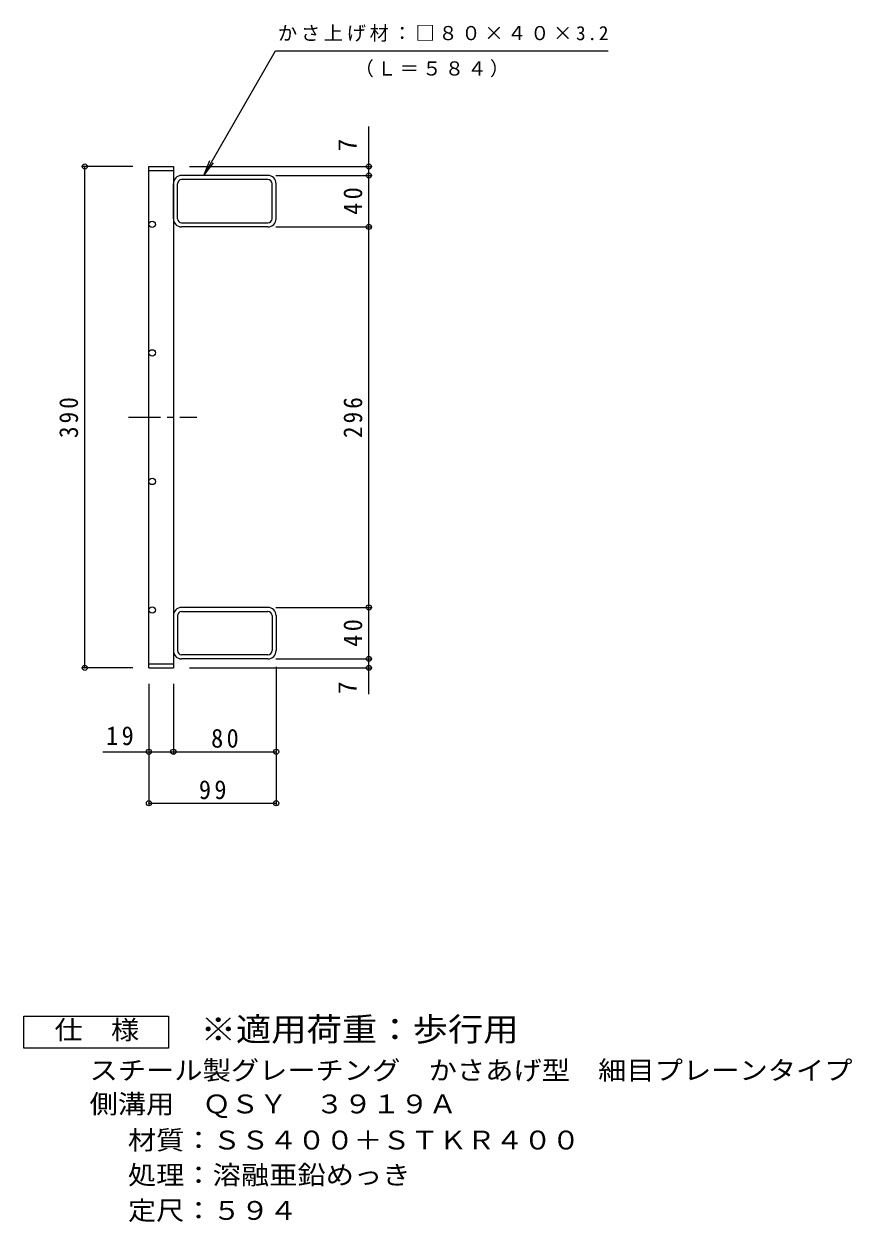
# Model space of a CAD drawing. Units: millimetres, scale not verified. Extents: x -670 to 892, y -682 to 497.
# Drawn here: x 247 to 892, y -501 to 431 of the extents above; entities that cross this region are included whole.
import ezdxf
from ezdxf.enums import TextEntityAlignment as Align

# ---------------------------------------------------------------- set-up
doc = ezdxf.new("R2010")
doc.units = ezdxf.units.MM
doc.header["$LTSCALE"] = 5
doc.header["$PDMODE"] = 32
doc.header["$PDSIZE"] = 4
doc.linetypes.add('CHAIN1', pattern=[8, 5, -1, 1, -1])
for name, color, linetype, lineweight in [('A-1_ピット', 2, 'Continuous', 9), ('A-2_蓋', 3, 'Continuous', 9), ('A-4_寸法', 7, 'Continuous', 9), ('F-4_F-4ﾚｲﾔ', 2, 'Continuous', 9)]:
    doc.layers.add(name, color=color, linetype=linetype, lineweight=lineweight)
doc.layers.add('F-5_F-5ﾚｲﾔ', color=2, linetype='Continuous')
doc.styles.add('ＭＳ ゴシック', font='')
doc.styles.get('ＭＳ ゴシック').set_extended_font_data('MS Gothic')

msp = doc.modelspace()

# ---------------------------------------------------------------- linework, layer by layer
at = {"layer": 'A-1_ピット'}
for p, q in [((437.195, 313.373), (369.995, 313.373)), ((437.195, 310.173), (369.995, 310.173)), ((363.595, 279.773), (363.595, 306.973)), ((366.795, 279.773), (366.795, 306.972)), ((440.395, 279.773), (440.395, 306.972)), ((443.595, 279.773), (443.595, 306.973)), ((369.995, 276.573), (437.195, 276.573)), ((437.195, 273.373), (369.995, 273.373)), ((437.195, -22.627), (369.995, -22.627)), ((369.995, -25.827), (437.195, -25.827)), ((363.595, -29.027), (363.595, -56.227)), ((366.795, -29.027), (366.795, -56.227)), ((440.395, -29.027), (440.395, -56.227)), ((443.595, -29.027), (443.595, -56.227)), ((437.195, -59.427), (369.995, -59.427)), ((437.195, -62.627), (369.995, -62.627))]:
    msp.add_line(p, q, dxfattribs=at)
for centre, radius, start, end in [((369.995, 306.973), 6.4, 90, 180), ((369.995, 306.972), 3.2, 90, 180), ((437.195, 306.973), 6.4, 0, 90), ((437.195, 306.972), 3.2, 0, 90), ((369.995, 279.773), 6.4, 180, 270), ((369.995, 279.773), 3.2, 180, 270), ((437.195, 279.773), 6.4, 270, 0), ((437.195, 279.773), 3.2, 270, 0), ((369.995, -29.027), 6.4, 90, 180), ((369.995, -29.027), 3.2, 90, 180), ((437.195, -29.027), 6.4, 0, 90), ((437.195, -29.027), 3.2, 0, 90), ((369.995, -56.227), 6.4, 180, 270), ((369.995, -56.227), 3.2, 180, 270), ((437.195, -56.227), 3.2, 270, 0), ((437.195, -56.227), 6.4, 270, 0)]:
    msp.add_arc(centre, radius, start, end, dxfattribs=at)
at = {"layer": 'A-2_蓋'}
for p, q in [((344.595, 320.373), (363.595, 320.373)), ((344.595, -69.627), (344.595, 320.373)), ((344.595, 317.373), (363.595, 317.373)), ((363.595, 320.373), (363.595, -69.627)), ((344.595, -66.627), (363.595, -66.627)), ((344.595, -69.627), (363.595, -69.627))]:
    msp.add_line(p, q, dxfattribs=at)
at = {"layer": 'A-2_蓋', "linetype": 'CHAIN1'}
msp.add_line((328.652, 125.373), (381.773, 125.373), dxfattribs=at)
at = {"layer": 'A-2_蓋'}
for centre in [(347.095, 275.372), (347.095, 175.372), (347.095, 75.372), (347.095, -24.628)]:
    msp.add_circle(centre, 2.5, dxfattribs=at)
at = {"layer": 'A-4_寸法'}
for p, q in [((515.799, -90.15), (515.799, 351.39)), ((332.095, 320.373), (293.095, 320.373)), ((294.595, -69.627), (294.595, 320.373)), ((376.095, 320.373), (517.299, 320.373)), ((387.194, 313.373), (391.978, 324.921)), ((387.194, 313.373), (394.804, 323.29)), ((443.456, 313.373), (517.299, 313.373)), ((443.456, 273.372), (517.299, 273.372)), ((443.456, -22.627), (517.299, -22.627)), ((443.456, -62.627), (517.299, -62.627)), ((332.095, -69.627), (293.095, -69.627)), ((376.095, -69.627), (517.299, -69.627)), ((443.595, -68.727), (443.595, -176.432)), ((344.595, -82.127), (344.595, -176.432)), ((363.595, -82.127), (363.595, -136.432)), ((308.598, -134.932), (443.595, -134.932)), ((344.595, -174.932), (443.595, -174.932))]:
    msp.add_line(p, q, dxfattribs=at)
msp.add_lwpolyline([(387.194, 313.373), (443.198, 410.373), (702.015, 410.373)], dxfattribs=at)
for p in [(294.595, 320.373), (515.799, 320.373), (515.799, 313.373), (515.799, 273.372), (515.799, -22.627), (515.799, -62.627), (294.595, -69.627), (515.799, -69.627), (344.595, -134.932), (363.595, -134.932), (443.595, -134.932), (344.595, -174.932), (443.595, -174.932)]:
    msp.add_point(p, dxfattribs=at)
at = {"layer": 'F-4_F-4ﾚｲﾔ'}
msp.add_lwpolyline([(247.297, -365.473), (247.297, -340.473), (359.797, -340.473), (359.797, -365.473)], close=True, dxfattribs=at)

# ---------------------------------------------------------------- texts
at = {"layer": 'A-4_寸法', "color": 2, "style": 'ＭＳ ゴシック'}
for p in [(510.799, 332.001), (510.799, -90.15)]:
    msp.add_text('7', height=14.66, rotation=90, dxfattribs=at).set_placement(p, align=Align.BOTTOM_LEFT)
at = {"layer": 'A-4_寸法', "char_height": 11, "attachment_point": 7, "style": 'ＭＳ ゴシック'}
for s, insert in [('\\T1.19;かさ上げ材：□８０×４０×3.2', (444.966, 417.46)), ('\\T1.17;（Ｌ＝５８４）', (504.681, 389.692))]:
    msp.add_mtext(s, dxfattribs=dict(at, insert=insert))
at = {"layer": 'A-4_寸法', "color": 2, "char_height": 14.66, "attachment_point": 7, "rotation": 90, "style": 'ＭＳ ゴシック'}
for s, insert in [('\\T1.27;\\W0.95;40', (510.799, 282.748)), ('\\T1.27;\\W0.9;390', (289.595, 109.123)), ('\\T1.27;\\W0.9;296', (510.799, 109.123)), ('\\T1.27;\\W0.95;40', (510.799, -53.252))]:
    msp.add_mtext(s, dxfattribs=dict(at, insert=insert))
at = {"layer": 'A-4_寸法', "color": 2, "char_height": 14.66, "attachment_point": 7, "style": 'ＭＳ ゴシック'}
for s, insert in [('\\T1.27;\\W0.95;19', (311.257, -129.932)), ('\\T1.27;\\W0.95;80', (392.97, -131.932)), ('\\T1.27;\\W0.95;99', (383.47, -171.932))]:
    msp.add_mtext(s, dxfattribs=dict(at, insert=insert))
at = {"layer": 'F-4_F-4ﾚｲﾔ', "style": 'ＭＳ ゴシック', "width": 1.1}
for s, p in [('仕\u3000様', (271.047, -362.973)), ('スチール製グレーチング\u3000かさあげ型\u3000細目プレーンタイプ', (298.342, -394.433)), ('側溝用\u3000ＱＳＹ\u3000３９１９Ａ', (298.342, -420.612)), ('材質：ＳＳ４００＋ＳＴＫＲ４００', (328.198, -448.687)), ('処理：溶融亜鉛めっき', (328.198, -475.825)), ('定尺：５９４', (328.198, -503.431))]:
    msp.add_text(s, height=14.66, dxfattribs=at).set_placement(p, align=Align.BOTTOM_LEFT)
at = {"layer": 'F-5_F-5ﾚｲﾔ', "color": 3, "style": 'ＭＳ ゴシック', "width": 1.1}
msp.add_text('※適用荷重：歩行用', height=18.33, dxfattribs=at).set_placement((384.797, -365.473), align=Align.BOTTOM_LEFT)

doc.saveas('drawing.dxf')
